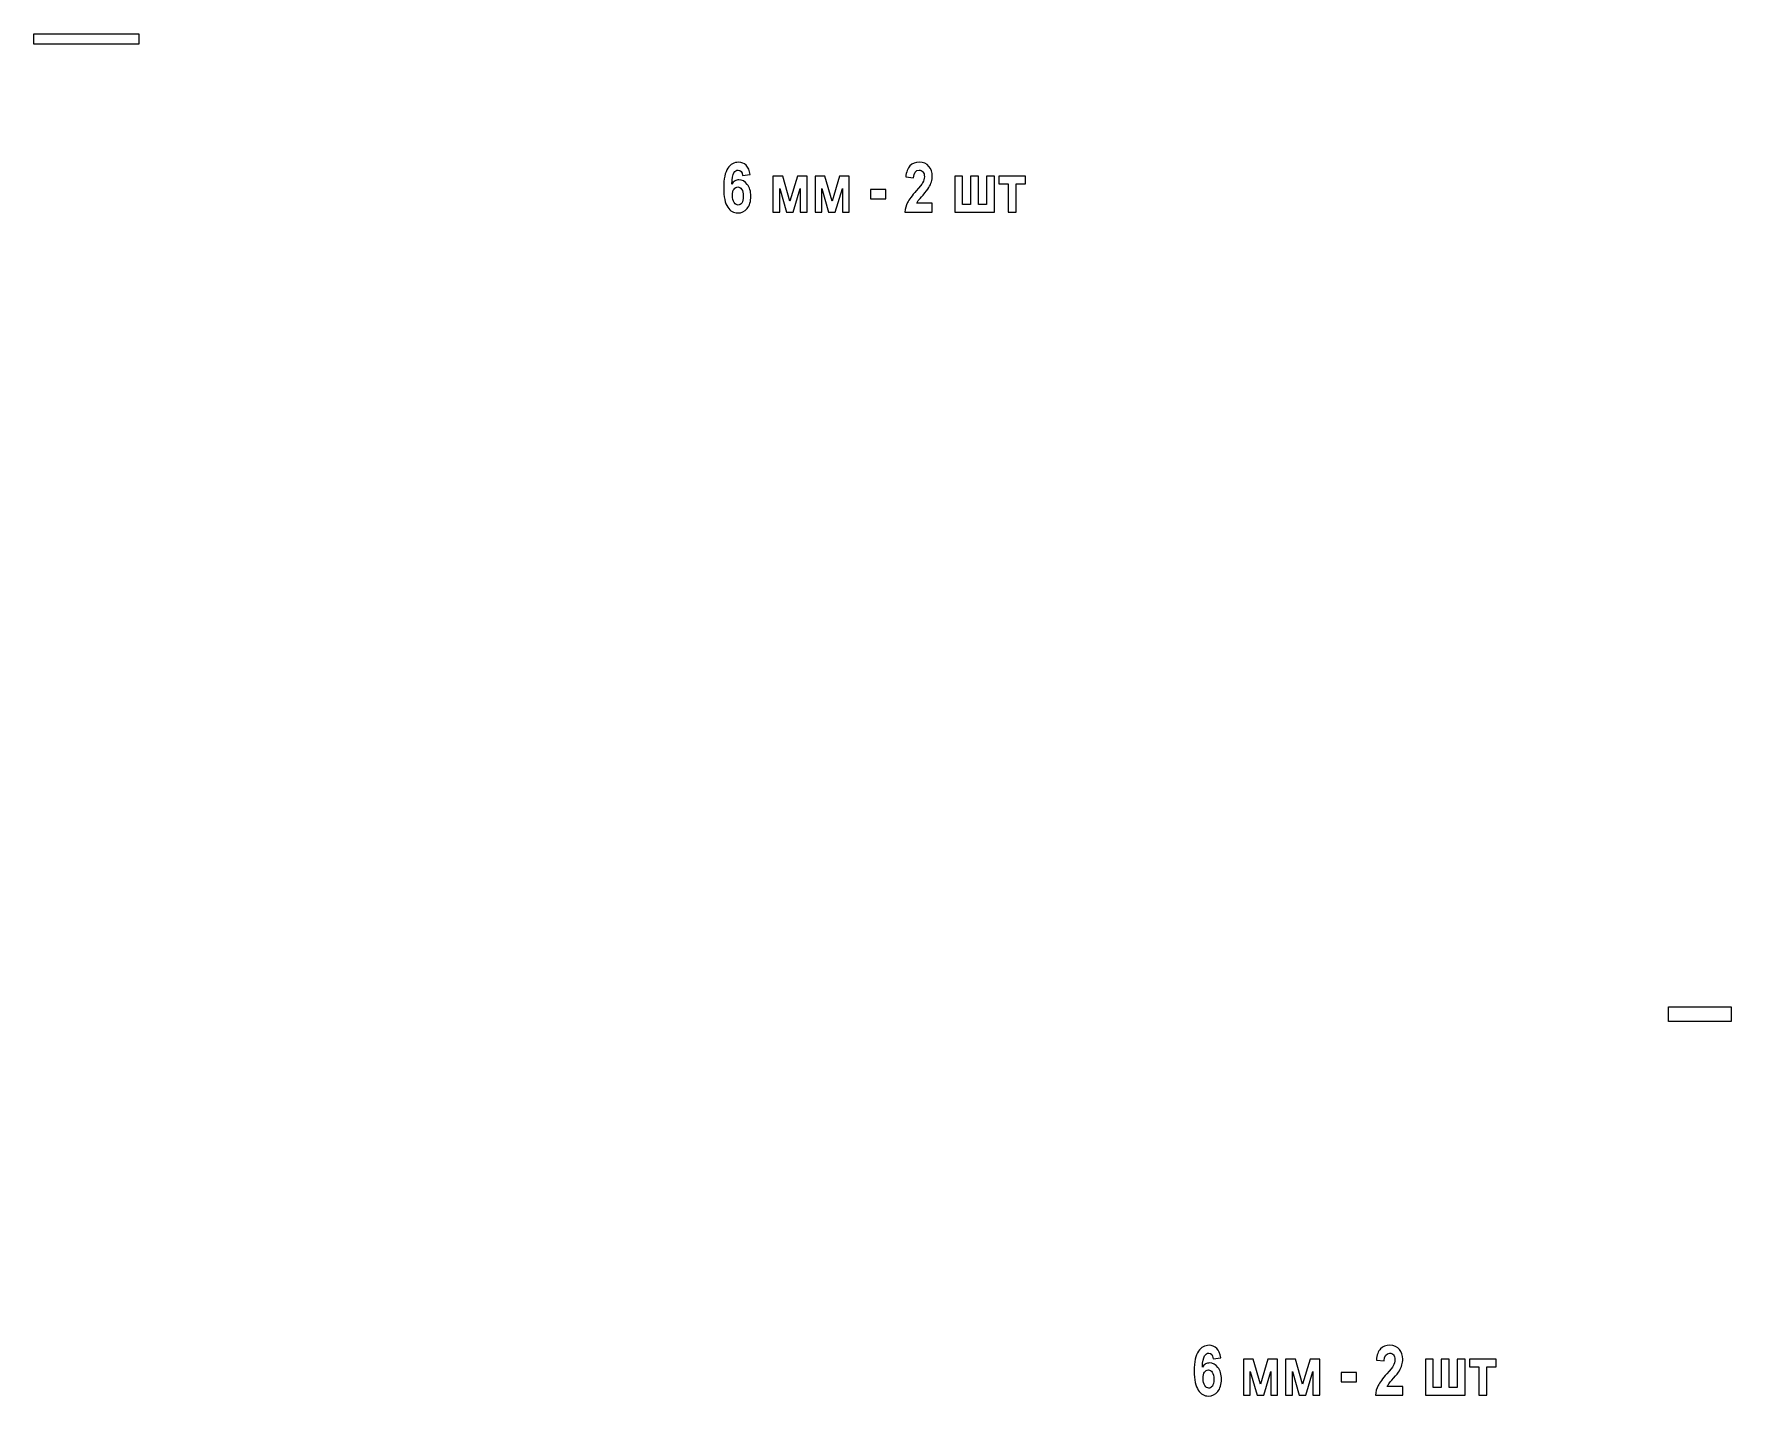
# Model space of a CAD drawing. Header units: centimetres. Extents: x -48.8 to 50.1, y -17.9 to 14.9.
# Drawn here: x 37.97 to 50.05, y 0.71 to 10.41 of the extents above; entities that cross this region are included whole.
import ezdxf

# ---------------------------------------------------------------- set-up
doc = ezdxf.new("R2010")
doc.units = ezdxf.units.CM
doc.header["$MEASUREMENT"] = 0
doc.header["$XCLIPFRAME"] = 0
doc.layers.add('layer 1', color=7, linetype='Continuous')
picture_1 = doc.add_image_def('image6.jpg', size_in_pixel=(2310, 547))
picture_2 = doc.add_image_def('image7.jpg', size_in_pixel=(3871, 376))

msp = doc.modelspace()

# ---------------------------------------------------------------- linework, layer by layer
at = {"layer": 'layer 1', "color": 250}
for points, knots in [([(43.06669, 9.40666), (43.06669, 9.40666), (43.01294, 9.39942), (43.01294, 9.39942), (43.01294, 9.39942), (43.01039, 9.42584), (42.99985, 9.43901), (42.98133, 9.43901), (42.98133, 9.43901), (42.96931, 9.43901), (42.95927, 9.43243), (42.95128, 9.41926), (42.95128, 9.41926), (42.94338, 9.406), (42.93836, 9.37942), (42.93622, 9.33941), (42.93622, 9.33941), (42.94314, 9.34937), (42.95087, 9.35686), (42.95935, 9.3618), (42.95935, 9.3618), (42.96791, 9.36682), (42.9773, 9.36929), (42.98759, 9.36929), (42.98759, 9.36929), (43.01031, 9.36929), (43.03006, 9.35875), (43.04694, 9.3376), (43.04694, 9.3376), (43.06381, 9.31644), (43.07221, 9.28837), (43.07221, 9.25331), (43.07221, 9.25331), (43.07221, 9.21602), (43.06332, 9.18671), (43.04545, 9.16548), (43.04545, 9.16548), (43.02759, 9.14432), (43.00553, 9.1337), (42.97919, 9.1337), (42.97919, 9.1337), (42.95021, 9.1337), (42.92626, 9.14745), (42.90716, 9.17502), (42.90716, 9.17502), (42.88815, 9.2026), (42.8786, 9.24829), (42.8786, 9.31216), (42.8786, 9.31216), (42.8786, 9.37695), (42.88848, 9.42354), (42.90823, 9.45202), (42.90823, 9.45202), (42.92807, 9.4805), (42.95342, 9.49474), (42.98446, 9.49474), (42.98446, 9.49474), (43.00586, 9.49474), (43.02389, 9.48742), (43.03862, 9.47285), (43.03862, 9.47285), (43.05336, 9.45836), (43.06266, 9.4363), (43.06669, 9.40666)], [0, 0, 0, 0, 0.0625, 0.0625, 0.0625, 0.0625, 0.125, 0.125, 0.125, 0.125, 0.1875, 0.1875, 0.1875, 0.1875, 0.25, 0.25, 0.25, 0.25, 0.3125, 0.3125, 0.3125, 0.3125, 0.375, 0.375, 0.375, 0.375, 0.4375, 0.4375, 0.4375, 0.4375, 0.5, 0.5, 0.5, 0.5, 0.5625, 0.5625, 0.5625, 0.5625, 0.625, 0.625, 0.625, 0.625, 0.6875, 0.6875, 0.6875, 0.6875, 0.75, 0.75, 0.75, 0.75, 0.8125, 0.8125, 0.8125, 0.8125, 0.875, 0.875, 0.875, 0.875, 0.9375, 0.9375, 0.9375, 0.9375, 1, 1, 1, 1]), ([(44.36368, 9.20268), (44.36368, 9.20268), (44.36368, 9.13971), (44.36368, 9.13971), (44.36368, 9.13971), (44.36368, 9.13971), (44.16883, 9.13971), (44.16883, 9.13971), (44.16883, 9.13971), (44.17089, 9.1635), (44.17731, 9.18614), (44.18801, 9.20762), (44.18801, 9.20762), (44.19872, 9.22902), (44.21946, 9.25726), (44.25033, 9.29216), (44.25033, 9.29216), (44.27478, 9.3199), (44.28984, 9.33875), (44.29544, 9.34855), (44.29544, 9.34855), (44.30383, 9.36287), (44.30795, 9.37728), (44.30795, 9.39176), (44.30795, 9.39176), (44.30795, 9.40716), (44.30449, 9.41885), (44.29766, 9.42667), (44.29766, 9.42667), (44.29075, 9.43457), (44.28161, 9.43852), (44.27033, 9.43852), (44.27033, 9.43852), (44.2458, 9.43852), (44.23247, 9.42008), (44.23057, 9.38329), (44.23057, 9.38329), (44.23057, 9.38329), (44.17534, 9.39003), (44.17534, 9.39003), (44.17534, 9.39003), (44.17871, 9.42609), (44.18876, 9.45251), (44.20538, 9.46939), (44.20538, 9.46939), (44.22201, 9.48626), (44.24415, 9.49474), (44.27181, 9.49474), (44.27181, 9.49474), (44.30219, 9.49474), (44.32507, 9.48478), (44.34055, 9.46503), (44.34055, 9.46503), (44.35594, 9.44527), (44.36368, 9.42263), (44.36368, 9.39703), (44.36368, 9.39703), (44.36368, 9.38254), (44.3617, 9.36855), (44.35775, 9.35497), (44.35775, 9.35497), (44.35388, 9.34139), (44.34779, 9.32772), (44.33956, 9.31397), (44.33956, 9.31397), (44.33141, 9.30023), (44.31775, 9.28261), (44.29857, 9.26129), (44.29857, 9.26129), (44.2807, 9.24112), (44.26943, 9.22787), (44.26473, 9.22145), (44.26473, 9.22145), (44.25996, 9.21503), (44.25617, 9.20877), (44.25321, 9.20268), (44.25321, 9.20268), (44.25321, 9.20268), (44.36368, 9.20268), (44.36368, 9.20268)], [0, 0, 0, 0, 0.05, 0.05, 0.05, 0.05, 0.1, 0.1, 0.1, 0.1, 0.15, 0.15, 0.15, 0.15, 0.2, 0.2, 0.2, 0.2, 0.25, 0.25, 0.25, 0.25, 0.3, 0.3, 0.3, 0.3, 0.35, 0.35, 0.35, 0.35, 0.4, 0.4, 0.4, 0.4, 0.45, 0.45, 0.45, 0.45, 0.5, 0.5, 0.5, 0.5, 0.55, 0.55, 0.55, 0.55, 0.6, 0.6, 0.6, 0.6, 0.65, 0.65, 0.65, 0.65, 0.7, 0.7, 0.7, 0.7, 0.75, 0.75, 0.75, 0.75, 0.8, 0.8, 0.8, 0.8, 0.85, 0.85, 0.85, 0.85, 0.9, 0.9, 0.9, 0.9, 0.95, 0.95, 0.95, 0.95, 1, 1, 1, 1]), ([(42.94108, 9.25882), (42.94108, 9.23651), (42.94519, 9.21939), (42.95351, 9.20762), (42.95351, 9.20762), (42.96174, 9.19577), (42.97121, 9.18984), (42.98182, 9.18984), (42.98182, 9.18984), (42.99211, 9.18984), (43.00067, 9.19478), (43.00751, 9.20458), (43.00751, 9.20458), (43.01434, 9.21437), (43.01771, 9.23051), (43.01771, 9.25281), (43.01771, 9.25281), (43.01771, 9.27594), (43.01401, 9.29282), (43.00668, 9.30344), (43.00668, 9.30344), (42.99928, 9.31406), (42.99006, 9.31941), (42.97919, 9.31941), (42.97919, 9.31941), (42.96857, 9.31941), (42.95952, 9.3143), (42.95219, 9.30418), (42.95219, 9.30418), (42.94478, 9.29405), (42.94108, 9.27891), (42.94108, 9.25882)], [0, 0, 0, 0, 0.125, 0.125, 0.125, 0.125, 0.25, 0.25, 0.25, 0.25, 0.375, 0.375, 0.375, 0.375, 0.5, 0.5, 0.5, 0.5, 0.625, 0.625, 0.625, 0.625, 0.75, 0.75, 0.75, 0.75, 0.875, 0.875, 0.875, 0.875, 1, 1, 1, 1]), ([(43.22968, 9.13971), (43.22968, 9.13971), (43.22968, 9.39555), (43.22968, 9.39555), (43.22968, 9.39555), (43.22968, 9.39555), (43.29891, 9.39555), (43.29891, 9.39555), (43.29891, 9.39555), (43.29891, 9.39555), (43.35077, 9.21733), (43.35077, 9.21733), (43.35077, 9.21733), (43.35077, 9.21733), (43.40353, 9.39555), (43.40353, 9.39555), (43.40353, 9.39555), (43.40353, 9.39555), (43.47227, 9.39555), (43.47227, 9.39555), (43.47227, 9.39555), (43.47227, 9.39555), (43.47227, 9.13971), (43.47227, 9.13971), (43.47227, 9.13971), (43.47227, 9.13971), (43.42428, 9.13971), (43.42428, 9.13971), (43.42428, 9.13971), (43.42428, 9.13971), (43.42428, 9.30805), (43.42428, 9.30805), (43.42428, 9.30805), (43.42428, 9.30805), (43.37341, 9.13971), (43.37341, 9.13971), (43.37341, 9.13971), (43.37341, 9.13971), (43.32591, 9.13971), (43.32591, 9.13971), (43.32591, 9.13971), (43.32591, 9.13971), (43.27767, 9.30805), (43.27767, 9.30805), (43.27767, 9.30805), (43.27767, 9.30805), (43.27767, 9.13971), (43.27767, 9.13971), (43.27767, 9.13971), (43.27767, 9.13971), (43.22968, 9.13971), (43.22968, 9.13971)], [0, 0, 0, 0, 0.07692308, 0.07692308, 0.07692308, 0.07692308, 0.15384615, 0.15384615, 0.15384615, 0.15384615, 0.23076923, 0.23076923, 0.23076923, 0.23076923, 0.30769231, 0.30769231, 0.30769231, 0.30769231, 0.38461538, 0.38461538, 0.38461538, 0.38461538, 0.46153846, 0.46153846, 0.46153846, 0.46153846, 0.53846154, 0.53846154, 0.53846154, 0.53846154, 0.61538462, 0.61538462, 0.61538462, 0.61538462, 0.69230769, 0.69230769, 0.69230769, 0.69230769, 0.76923077, 0.76923077, 0.76923077, 0.76923077, 0.84615385, 0.84615385, 0.84615385, 0.84615385, 0.92307692, 0.92307692, 0.92307692, 0.92307692, 1, 1, 1, 1]), ([(43.52948, 9.13971), (43.52948, 9.13971), (43.52948, 9.39555), (43.52948, 9.39555), (43.52948, 9.39555), (43.52948, 9.39555), (43.59871, 9.39555), (43.59871, 9.39555), (43.59871, 9.39555), (43.59871, 9.39555), (43.65057, 9.21733), (43.65057, 9.21733), (43.65057, 9.21733), (43.65057, 9.21733), (43.70333, 9.39555), (43.70333, 9.39555), (43.70333, 9.39555), (43.70333, 9.39555), (43.77207, 9.39555), (43.77207, 9.39555), (43.77207, 9.39555), (43.77207, 9.39555), (43.77207, 9.13971), (43.77207, 9.13971), (43.77207, 9.13971), (43.77207, 9.13971), (43.72408, 9.13971), (43.72408, 9.13971), (43.72408, 9.13971), (43.72408, 9.13971), (43.72408, 9.30805), (43.72408, 9.30805), (43.72408, 9.30805), (43.72408, 9.30805), (43.67321, 9.13971), (43.67321, 9.13971), (43.67321, 9.13971), (43.67321, 9.13971), (43.62571, 9.13971), (43.62571, 9.13971), (43.62571, 9.13971), (43.62571, 9.13971), (43.57747, 9.30805), (43.57747, 9.30805), (43.57747, 9.30805), (43.57747, 9.30805), (43.57747, 9.13971), (43.57747, 9.13971), (43.57747, 9.13971), (43.57747, 9.13971), (43.52948, 9.13971), (43.52948, 9.13971)], [0, 0, 0, 0, 0.07692308, 0.07692308, 0.07692308, 0.07692308, 0.15384615, 0.15384615, 0.15384615, 0.15384615, 0.23076923, 0.23076923, 0.23076923, 0.23076923, 0.30769231, 0.30769231, 0.30769231, 0.30769231, 0.38461538, 0.38461538, 0.38461538, 0.38461538, 0.46153846, 0.46153846, 0.46153846, 0.46153846, 0.53846154, 0.53846154, 0.53846154, 0.53846154, 0.61538462, 0.61538462, 0.61538462, 0.61538462, 0.69230769, 0.69230769, 0.69230769, 0.69230769, 0.76923077, 0.76923077, 0.76923077, 0.76923077, 0.84615385, 0.84615385, 0.84615385, 0.84615385, 0.92307692, 0.92307692, 0.92307692, 0.92307692, 1, 1, 1, 1]), ([(44.52428, 9.13971), (44.52428, 9.13971), (44.52428, 9.39555), (44.52428, 9.39555), (44.52428, 9.39555), (44.52428, 9.39555), (44.58001, 9.39555), (44.58001, 9.39555), (44.58001, 9.39555), (44.58001, 9.39555), (44.58001, 9.19445), (44.58001, 9.19445), (44.58001, 9.19445), (44.58001, 9.19445), (44.63738, 9.19445), (44.63738, 9.19445), (44.63738, 9.19445), (44.63738, 9.19445), (44.63738, 9.39555), (44.63738, 9.39555), (44.63738, 9.39555), (44.63738, 9.39555), (44.69311, 9.39555), (44.69311, 9.39555), (44.69311, 9.39555), (44.69311, 9.39555), (44.69311, 9.19445), (44.69311, 9.19445), (44.69311, 9.19445), (44.69311, 9.19445), (44.75098, 9.19445), (44.75098, 9.19445), (44.75098, 9.19445), (44.75098, 9.19445), (44.75098, 9.39555), (44.75098, 9.39555), (44.75098, 9.39555), (44.75098, 9.39555), (44.80671, 9.39555), (44.80671, 9.39555), (44.80671, 9.39555), (44.80671, 9.39555), (44.80671, 9.13971), (44.80671, 9.13971), (44.80671, 9.13971), (44.80671, 9.13971), (44.52428, 9.13971), (44.52428, 9.13971)], [0, 0, 0, 0, 0.08333333, 0.08333333, 0.08333333, 0.08333333, 0.16666667, 0.16666667, 0.16666667, 0.16666667, 0.25, 0.25, 0.25, 0.25, 0.33333333, 0.33333333, 0.33333333, 0.33333333, 0.41666667, 0.41666667, 0.41666667, 0.41666667, 0.5, 0.5, 0.5, 0.5, 0.58333333, 0.58333333, 0.58333333, 0.58333333, 0.66666667, 0.66666667, 0.66666667, 0.66666667, 0.75, 0.75, 0.75, 0.75, 0.83333333, 0.83333333, 0.83333333, 0.83333333, 0.91666667, 0.91666667, 0.91666667, 0.91666667, 1, 1, 1, 1]), ([(44.83832, 9.34229), (44.83832, 9.34229), (44.83832, 9.39555), (44.83832, 9.39555), (44.83832, 9.39555), (44.83832, 9.39555), (45.02856, 9.39555), (45.02856, 9.39555), (45.02856, 9.39555), (45.02856, 9.39555), (45.02856, 9.34229), (45.02856, 9.34229), (45.02856, 9.34229), (45.02856, 9.34229), (44.9613, 9.34229), (44.9613, 9.34229), (44.9613, 9.34229), (44.9613, 9.34229), (44.9613, 9.13971), (44.9613, 9.13971), (44.9613, 9.13971), (44.9613, 9.13971), (44.90558, 9.13971), (44.90558, 9.13971), (44.90558, 9.13971), (44.90558, 9.13971), (44.90558, 9.34229), (44.90558, 9.34229), (44.90558, 9.34229), (44.90558, 9.34229), (44.83832, 9.34229), (44.83832, 9.34229)], [0, 0, 0, 0, 0.125, 0.125, 0.125, 0.125, 0.25, 0.25, 0.25, 0.25, 0.375, 0.375, 0.375, 0.375, 0.5, 0.5, 0.5, 0.5, 0.625, 0.625, 0.625, 0.625, 0.75, 0.75, 0.75, 0.75, 0.875, 0.875, 0.875, 0.875, 1, 1, 1, 1]), ([(43.92403, 9.23404), (43.92403, 9.23404), (43.92403, 9.30179), (43.92403, 9.30179), (43.92403, 9.30179), (43.92403, 9.30179), (44.03326, 9.30179), (44.03326, 9.30179), (44.03326, 9.30179), (44.03326, 9.30179), (44.03326, 9.23404), (44.03326, 9.23404), (44.03326, 9.23404), (44.03326, 9.23404), (43.92403, 9.23404), (43.92403, 9.23404)], [0, 0, 0, 0, 0.25, 0.25, 0.25, 0.25, 0.5, 0.5, 0.5, 0.5, 0.75, 0.75, 0.75, 0.75, 1, 1, 1, 1]), ([(46.41796, 0.98552), (46.41796, 0.98552), (46.36421, 0.97828), (46.36421, 0.97828), (46.36421, 0.97828), (46.36166, 1.0047), (46.35112, 1.01787), (46.3326, 1.01787), (46.3326, 1.01787), (46.32058, 1.01787), (46.31054, 1.01129), (46.30255, 0.99812), (46.30255, 0.99812), (46.29465, 0.98486), (46.28963, 0.95828), (46.28749, 0.91827), (46.28749, 0.91827), (46.29441, 0.92823), (46.30214, 0.93572), (46.31062, 0.94066), (46.31062, 0.94066), (46.31918, 0.94568), (46.32857, 0.94815), (46.33886, 0.94815), (46.33886, 0.94815), (46.36158, 0.94815), (46.38133, 0.93761), (46.39821, 0.91646), (46.39821, 0.91646), (46.41508, 0.8953), (46.42348, 0.86723), (46.42348, 0.83217), (46.42348, 0.83217), (46.42348, 0.79488), (46.41459, 0.76557), (46.39672, 0.74434), (46.39672, 0.74434), (46.37886, 0.72318), (46.3568, 0.71256), (46.33046, 0.71256), (46.33046, 0.71256), (46.30148, 0.71256), (46.27753, 0.72631), (46.25843, 0.75388), (46.25843, 0.75388), (46.23942, 0.78146), (46.22987, 0.82715), (46.22987, 0.89102), (46.22987, 0.89102), (46.22987, 0.95581), (46.23975, 1.0024), (46.2595, 1.03088), (46.2595, 1.03088), (46.27934, 1.05936), (46.30469, 1.0736), (46.33573, 1.0736), (46.33573, 1.0736), (46.35713, 1.0736), (46.37516, 1.06628), (46.38989, 1.05171), (46.38989, 1.05171), (46.40463, 1.03722), (46.41393, 1.01516), (46.41796, 0.98552)], [0, 0, 0, 0, 0.0625, 0.0625, 0.0625, 0.0625, 0.125, 0.125, 0.125, 0.125, 0.1875, 0.1875, 0.1875, 0.1875, 0.25, 0.25, 0.25, 0.25, 0.3125, 0.3125, 0.3125, 0.3125, 0.375, 0.375, 0.375, 0.375, 0.4375, 0.4375, 0.4375, 0.4375, 0.5, 0.5, 0.5, 0.5, 0.5625, 0.5625, 0.5625, 0.5625, 0.625, 0.625, 0.625, 0.625, 0.6875, 0.6875, 0.6875, 0.6875, 0.75, 0.75, 0.75, 0.75, 0.8125, 0.8125, 0.8125, 0.8125, 0.875, 0.875, 0.875, 0.875, 0.9375, 0.9375, 0.9375, 0.9375, 1, 1, 1, 1]), ([(46.58095, 0.71857), (46.58095, 0.71857), (46.58095, 0.97441), (46.58095, 0.97441), (46.58095, 0.97441), (46.58095, 0.97441), (46.65018, 0.97441), (46.65018, 0.97441), (46.65018, 0.97441), (46.65018, 0.97441), (46.70204, 0.79619), (46.70204, 0.79619), (46.70204, 0.79619), (46.70204, 0.79619), (46.7548, 0.97441), (46.7548, 0.97441), (46.7548, 0.97441), (46.7548, 0.97441), (46.82354, 0.97441), (46.82354, 0.97441), (46.82354, 0.97441), (46.82354, 0.97441), (46.82354, 0.71857), (46.82354, 0.71857), (46.82354, 0.71857), (46.82354, 0.71857), (46.77555, 0.71857), (46.77555, 0.71857), (46.77555, 0.71857), (46.77555, 0.71857), (46.77555, 0.88691), (46.77555, 0.88691), (46.77555, 0.88691), (46.77555, 0.88691), (46.72468, 0.71857), (46.72468, 0.71857), (46.72468, 0.71857), (46.72468, 0.71857), (46.67718, 0.71857), (46.67718, 0.71857), (46.67718, 0.71857), (46.67718, 0.71857), (46.62894, 0.88691), (46.62894, 0.88691), (46.62894, 0.88691), (46.62894, 0.88691), (46.62894, 0.71857), (46.62894, 0.71857), (46.62894, 0.71857), (46.62894, 0.71857), (46.58095, 0.71857), (46.58095, 0.71857)], [0, 0, 0, 0, 0.07692308, 0.07692308, 0.07692308, 0.07692308, 0.15384615, 0.15384615, 0.15384615, 0.15384615, 0.23076923, 0.23076923, 0.23076923, 0.23076923, 0.30769231, 0.30769231, 0.30769231, 0.30769231, 0.38461538, 0.38461538, 0.38461538, 0.38461538, 0.46153846, 0.46153846, 0.46153846, 0.46153846, 0.53846154, 0.53846154, 0.53846154, 0.53846154, 0.61538462, 0.61538462, 0.61538462, 0.61538462, 0.69230769, 0.69230769, 0.69230769, 0.69230769, 0.76923077, 0.76923077, 0.76923077, 0.76923077, 0.84615385, 0.84615385, 0.84615385, 0.84615385, 0.92307692, 0.92307692, 0.92307692, 0.92307692, 1, 1, 1, 1]), ([(46.88075, 0.71857), (46.88075, 0.71857), (46.88075, 0.97441), (46.88075, 0.97441), (46.88075, 0.97441), (46.88075, 0.97441), (46.94998, 0.97441), (46.94998, 0.97441), (46.94998, 0.97441), (46.94998, 0.97441), (47.00184, 0.79619), (47.00184, 0.79619), (47.00184, 0.79619), (47.00184, 0.79619), (47.0546, 0.97441), (47.0546, 0.97441), (47.0546, 0.97441), (47.0546, 0.97441), (47.12334, 0.97441), (47.12334, 0.97441), (47.12334, 0.97441), (47.12334, 0.97441), (47.12334, 0.71857), (47.12334, 0.71857), (47.12334, 0.71857), (47.12334, 0.71857), (47.07535, 0.71857), (47.07535, 0.71857), (47.07535, 0.71857), (47.07535, 0.71857), (47.07535, 0.88691), (47.07535, 0.88691), (47.07535, 0.88691), (47.07535, 0.88691), (47.02448, 0.71857), (47.02448, 0.71857), (47.02448, 0.71857), (47.02448, 0.71857), (46.97698, 0.71857), (46.97698, 0.71857), (46.97698, 0.71857), (46.97698, 0.71857), (46.92874, 0.88691), (46.92874, 0.88691), (46.92874, 0.88691), (46.92874, 0.88691), (46.92874, 0.71857), (46.92874, 0.71857), (46.92874, 0.71857), (46.92874, 0.71857), (46.88075, 0.71857), (46.88075, 0.71857)], [0, 0, 0, 0, 0.07692308, 0.07692308, 0.07692308, 0.07692308, 0.15384615, 0.15384615, 0.15384615, 0.15384615, 0.23076923, 0.23076923, 0.23076923, 0.23076923, 0.30769231, 0.30769231, 0.30769231, 0.30769231, 0.38461538, 0.38461538, 0.38461538, 0.38461538, 0.46153846, 0.46153846, 0.46153846, 0.46153846, 0.53846154, 0.53846154, 0.53846154, 0.53846154, 0.61538462, 0.61538462, 0.61538462, 0.61538462, 0.69230769, 0.69230769, 0.69230769, 0.69230769, 0.76923077, 0.76923077, 0.76923077, 0.76923077, 0.84615385, 0.84615385, 0.84615385, 0.84615385, 0.92307692, 0.92307692, 0.92307692, 0.92307692, 1, 1, 1, 1]), ([(47.71495, 0.78154), (47.71495, 0.78154), (47.71495, 0.71857), (47.71495, 0.71857), (47.71495, 0.71857), (47.71495, 0.71857), (47.5201, 0.71857), (47.5201, 0.71857), (47.5201, 0.71857), (47.52216, 0.74236), (47.52858, 0.765), (47.53928, 0.78648), (47.53928, 0.78648), (47.54999, 0.80788), (47.57073, 0.83612), (47.6016, 0.87102), (47.6016, 0.87102), (47.62605, 0.89876), (47.64111, 0.91761), (47.64671, 0.92741), (47.64671, 0.92741), (47.6551, 0.94173), (47.65922, 0.95614), (47.65922, 0.97062), (47.65922, 0.97062), (47.65922, 0.98602), (47.65576, 0.99771), (47.64893, 1.00553), (47.64893, 1.00553), (47.64202, 1.01343), (47.63288, 1.01738), (47.6216, 1.01738), (47.6216, 1.01738), (47.59707, 1.01738), (47.58374, 0.99894), (47.58184, 0.96215), (47.58184, 0.96215), (47.58184, 0.96215), (47.52661, 0.96889), (47.52661, 0.96889), (47.52661, 0.96889), (47.52998, 1.00495), (47.54003, 1.03137), (47.55665, 1.04825), (47.55665, 1.04825), (47.57328, 1.06512), (47.59542, 1.0736), (47.62308, 1.0736), (47.62308, 1.0736), (47.65346, 1.0736), (47.67634, 1.06364), (47.69182, 1.04389), (47.69182, 1.04389), (47.70721, 1.02413), (47.71495, 1.00149), (47.71495, 0.97589), (47.71495, 0.97589), (47.71495, 0.9614), (47.71297, 0.94741), (47.70902, 0.93383), (47.70902, 0.93383), (47.70515, 0.92025), (47.69906, 0.90658), (47.69083, 0.89283), (47.69083, 0.89283), (47.68268, 0.87909), (47.66902, 0.86147), (47.64984, 0.84015), (47.64984, 0.84015), (47.63197, 0.81998), (47.6207, 0.80673), (47.616, 0.80031), (47.616, 0.80031), (47.61123, 0.79389), (47.60744, 0.78763), (47.60448, 0.78154), (47.60448, 0.78154), (47.60448, 0.78154), (47.71495, 0.78154), (47.71495, 0.78154)], [0, 0, 0, 0, 0.05, 0.05, 0.05, 0.05, 0.1, 0.1, 0.1, 0.1, 0.15, 0.15, 0.15, 0.15, 0.2, 0.2, 0.2, 0.2, 0.25, 0.25, 0.25, 0.25, 0.3, 0.3, 0.3, 0.3, 0.35, 0.35, 0.35, 0.35, 0.4, 0.4, 0.4, 0.4, 0.45, 0.45, 0.45, 0.45, 0.5, 0.5, 0.5, 0.5, 0.55, 0.55, 0.55, 0.55, 0.6, 0.6, 0.6, 0.6, 0.65, 0.65, 0.65, 0.65, 0.7, 0.7, 0.7, 0.7, 0.75, 0.75, 0.75, 0.75, 0.8, 0.8, 0.8, 0.8, 0.85, 0.85, 0.85, 0.85, 0.9, 0.9, 0.9, 0.9, 0.95, 0.95, 0.95, 0.95, 1, 1, 1, 1]), ([(47.87555, 0.71857), (47.87555, 0.71857), (47.87555, 0.97441), (47.87555, 0.97441), (47.87555, 0.97441), (47.87555, 0.97441), (47.93128, 0.97441), (47.93128, 0.97441), (47.93128, 0.97441), (47.93128, 0.97441), (47.93128, 0.77331), (47.93128, 0.77331), (47.93128, 0.77331), (47.93128, 0.77331), (47.98865, 0.77331), (47.98865, 0.77331), (47.98865, 0.77331), (47.98865, 0.77331), (47.98865, 0.97441), (47.98865, 0.97441), (47.98865, 0.97441), (47.98865, 0.97441), (48.04438, 0.97441), (48.04438, 0.97441), (48.04438, 0.97441), (48.04438, 0.97441), (48.04438, 0.77331), (48.04438, 0.77331), (48.04438, 0.77331), (48.04438, 0.77331), (48.10225, 0.77331), (48.10225, 0.77331), (48.10225, 0.77331), (48.10225, 0.77331), (48.10225, 0.97441), (48.10225, 0.97441), (48.10225, 0.97441), (48.10225, 0.97441), (48.15798, 0.97441), (48.15798, 0.97441), (48.15798, 0.97441), (48.15798, 0.97441), (48.15798, 0.71857), (48.15798, 0.71857), (48.15798, 0.71857), (48.15798, 0.71857), (47.87555, 0.71857), (47.87555, 0.71857)], [0, 0, 0, 0, 0.08333333, 0.08333333, 0.08333333, 0.08333333, 0.16666667, 0.16666667, 0.16666667, 0.16666667, 0.25, 0.25, 0.25, 0.25, 0.33333333, 0.33333333, 0.33333333, 0.33333333, 0.41666667, 0.41666667, 0.41666667, 0.41666667, 0.5, 0.5, 0.5, 0.5, 0.58333333, 0.58333333, 0.58333333, 0.58333333, 0.66666667, 0.66666667, 0.66666667, 0.66666667, 0.75, 0.75, 0.75, 0.75, 0.83333333, 0.83333333, 0.83333333, 0.83333333, 0.91666667, 0.91666667, 0.91666667, 0.91666667, 1, 1, 1, 1]), ([(48.18959, 0.92115), (48.18959, 0.92115), (48.18959, 0.97441), (48.18959, 0.97441), (48.18959, 0.97441), (48.18959, 0.97441), (48.37983, 0.97441), (48.37983, 0.97441), (48.37983, 0.97441), (48.37983, 0.97441), (48.37983, 0.92115), (48.37983, 0.92115), (48.37983, 0.92115), (48.37983, 0.92115), (48.31257, 0.92115), (48.31257, 0.92115), (48.31257, 0.92115), (48.31257, 0.92115), (48.31257, 0.71857), (48.31257, 0.71857), (48.31257, 0.71857), (48.31257, 0.71857), (48.25685, 0.71857), (48.25685, 0.71857), (48.25685, 0.71857), (48.25685, 0.71857), (48.25685, 0.92115), (48.25685, 0.92115), (48.25685, 0.92115), (48.25685, 0.92115), (48.18959, 0.92115), (48.18959, 0.92115)], [0, 0, 0, 0, 0.125, 0.125, 0.125, 0.125, 0.25, 0.25, 0.25, 0.25, 0.375, 0.375, 0.375, 0.375, 0.5, 0.5, 0.5, 0.5, 0.625, 0.625, 0.625, 0.625, 0.75, 0.75, 0.75, 0.75, 0.875, 0.875, 0.875, 0.875, 1, 1, 1, 1]), ([(46.29235, 0.83768), (46.29235, 0.81537), (46.29646, 0.79825), (46.30478, 0.78648), (46.30478, 0.78648), (46.31301, 0.77463), (46.32248, 0.7687), (46.33309, 0.7687), (46.33309, 0.7687), (46.34338, 0.7687), (46.35194, 0.77364), (46.35878, 0.78344), (46.35878, 0.78344), (46.36561, 0.79323), (46.36898, 0.80937), (46.36898, 0.83167), (46.36898, 0.83167), (46.36898, 0.8548), (46.36528, 0.87168), (46.35795, 0.8823), (46.35795, 0.8823), (46.35055, 0.89292), (46.34133, 0.89827), (46.33046, 0.89827), (46.33046, 0.89827), (46.31984, 0.89827), (46.31079, 0.89316), (46.30346, 0.88304), (46.30346, 0.88304), (46.29605, 0.87291), (46.29235, 0.85777), (46.29235, 0.83768)], [0, 0, 0, 0, 0.125, 0.125, 0.125, 0.125, 0.25, 0.25, 0.25, 0.25, 0.375, 0.375, 0.375, 0.375, 0.5, 0.5, 0.5, 0.5, 0.625, 0.625, 0.625, 0.625, 0.75, 0.75, 0.75, 0.75, 0.875, 0.875, 0.875, 0.875, 1, 1, 1, 1]), ([(47.2753, 0.8129), (47.2753, 0.8129), (47.2753, 0.88065), (47.2753, 0.88065), (47.2753, 0.88065), (47.2753, 0.88065), (47.38453, 0.88065), (47.38453, 0.88065), (47.38453, 0.88065), (47.38453, 0.88065), (47.38453, 0.8129), (47.38453, 0.8129), (47.38453, 0.8129), (47.38453, 0.8129), (47.2753, 0.8129), (47.2753, 0.8129)], [0, 0, 0, 0, 0.25, 0.25, 0.25, 0.25, 0.5, 0.5, 0.5, 0.5, 0.75, 0.75, 0.75, 0.75, 1, 1, 1, 1])]:
    msp.add_open_spline(points, degree=3, knots=knots, dxfattribs=at)

# ---------------------------------------------------------------- pictures from other files: only their frames are drawn
at = {"layer": 'layer 1', "color": 0}
image = msp.add_image(picture_2, insert=(37.43965, 5.26584), size_in_units=(53.76389, 5.22222), dxfattribs=at)
image.set_boundary_path([(37.4397, 5.2658), (91.215, 10.4958)])
image.dxf.flags = 3
image = msp.add_image(picture_1, insert=(48.92056, -4.1648), size_in_units=(32.08333, 7.59722), dxfattribs=at)
image.set_boundary_path([(48.9206, -4.1648), (81.0132, 3.4374)])
image.dxf.flags = 3

doc.saveas('drawing.dxf')
